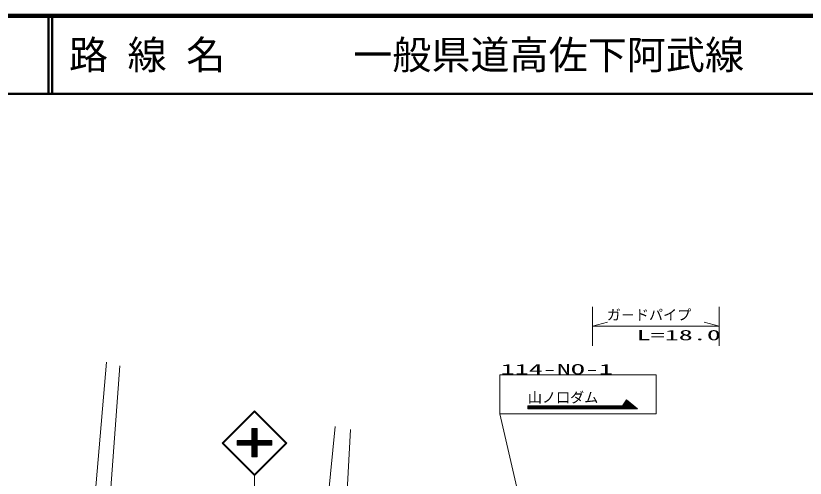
# Model space of a CAD drawing. Units: millimetres, scale not verified. Extents: x 40000 to 680000, y 20000 to 380000.
# Drawn here: x 173578 to 274558, y 320826 to 380000 of the extents above; entities that cross this region are included whole.
import ezdxf
from ezdxf.enums import TextEntityAlignment as Align

# ---------------------------------------------------------------- set-up
doc = ezdxf.new("R2010")
doc.units = ezdxf.units.MM
doc.header["$LTSCALE"] = 1000
for name, color, linetype, lineweight in [('M-BGD-RSTR', 7, 'Continuous', 13), ('M-TTL', 2, 'Continuous', 140), ('M-TTL-LINE', 7, 'Continuous', 50)]:
    doc.layers.add(name, color=color, linetype=linetype, lineweight=lineweight)
doc.layers.add('M-TTL-TXT', color=7, linetype='Continuous')
doc.styles.add('ＭＳ ゴシック', font='')
doc.styles.get('ＭＳ ゴシック').set_extended_font_data('MS Gothic')

msp = doc.modelspace()

# ---------------------------------------------------------------- linework, layer by layer
at = {"layer": 'M-BGD-RSTR'}
for p, q in [((247338, 337763), (247338, 342763)), ((263571, 337763), (263571, 342763)), ((247338, 340263), (249270, 340780)), ((263571, 340263), (261639, 340780)), ((247338, 340263), (263571, 340263)), ((251900, 330688), (250916, 329704)), ((251978, 330624), (251057, 329704)), ((252055, 330560), (251199, 329704)), ((251205, 330104), (251683, 330869)), ((251823, 330752), (251255, 330184)), ((251273, 330213), (251782, 329704)), ((251327, 330300), (251924, 329704)), ((252132, 330496), (251340, 329704)), ((251382, 330387), (252065, 329704)), ((251436, 330474), (252207, 329704)), ((252209, 330432), (251482, 329704)), ((251746, 330817), (251490, 330561)), ((251491, 330561), (252348, 329704)), ((251545, 330649), (252490, 329704)), ((251599, 330736), (252631, 329704)), ((252287, 330367), (251623, 329704)), ((251654, 330823), (252772, 329704)), ((253085, 329704), (251683, 330869)), ((252364, 330303), (251764, 329704)), ((252441, 330239), (251906, 329704)), ((252072, 330545), (252914, 329704)), ((204114, 329445), (199972, 325304)), ((204114, 329375), (200043, 325304)), ((200114, 325304), (204114, 329304)), ((208255, 325304), (204114, 329445)), ((208184, 325304), (204114, 329375)), ((204114, 329304), (208114, 325304)), ((239154, 330104), (239085, 330035)), ((239295, 330104), (239085, 329894)), ((239437, 330104), (239085, 329753)), ((239085, 329704), (239085, 330104)), ((239085, 330104), (251205, 330104)), ((239085, 330097), (239479, 329704)), ((239085, 329956), (239337, 329704)), ((239085, 329815), (239196, 329704)), ((239085, 329704), (253085, 329704)), ((239578, 330104), (239178, 329704)), ((239220, 330104), (239620, 329704)), ((239719, 330104), (239319, 329704)), ((239362, 330104), (239762, 329704)), ((239861, 330104), (239461, 329704)), ((239503, 330104), (239903, 329704)), ((240002, 330104), (239602, 329704)), ((239644, 330104), (240044, 329704)), ((240144, 330104), (239744, 329704)), ((239786, 330104), (240186, 329704)), ((240285, 330104), (239885, 329704)), ((239927, 330104), (240327, 329704)), ((240426, 330104), (240026, 329704)), ((240069, 330104), (240469, 329704)), ((240568, 330104), (240168, 329704)), ((240210, 330104), (240610, 329704)), ((240709, 330104), (240309, 329704)), ((240352, 330104), (240752, 329704)), ((240851, 330104), (240451, 329704)), ((240493, 330104), (240893, 329704)), ((240992, 330104), (240592, 329704)), ((240634, 330104), (241034, 329704)), ((241134, 330104), (240734, 329704)), ((240776, 330104), (241176, 329704)), ((241275, 330104), (240875, 329704)), ((240917, 330104), (241317, 329704)), ((241416, 330104), (241016, 329704)), ((241059, 330104), (241459, 329704)), ((241558, 330104), (241158, 329704)), ((241200, 330104), (241600, 329704)), ((241699, 330104), (241299, 329704)), ((241342, 330104), (241742, 329704)), ((241841, 330104), (241441, 329704)), ((241483, 330104), (241883, 329704)), ((241982, 330104), (241582, 329704)), ((241624, 330104), (242024, 329704)), ((242124, 330104), (241724, 329704)), ((241766, 330104), (242166, 329704)), ((242265, 330104), (241865, 329704)), ((241907, 330104), (242307, 329704)), ((242406, 330104), (242006, 329704)), ((242049, 330104), (242449, 329704)), ((242548, 330104), (242148, 329704)), ((242190, 330104), (242590, 329704)), ((242689, 330104), (242289, 329704)), ((242331, 330104), (242731, 329704)), ((242831, 330104), (242431, 329704)), ((242473, 330104), (242873, 329704)), ((242972, 330104), (242572, 329704)), ((242614, 330104), (243014, 329704)), ((243114, 330104), (242714, 329704)), ((242756, 330104), (243156, 329704)), ((243255, 330104), (242855, 329704)), ((242897, 330104), (243297, 329704)), ((243396, 330104), (242996, 329704)), ((243039, 330104), (243439, 329704)), ((243538, 330104), (243138, 329704)), ((243180, 330104), (243580, 329704)), ((243679, 330104), (243279, 329704)), ((243321, 330104), (243721, 329704)), ((243821, 330104), (243421, 329704)), ((243463, 330104), (243863, 329704)), ((243962, 330104), (243562, 329704)), ((243604, 330104), (244004, 329704)), ((244103, 330104), (243703, 329704)), ((243746, 330104), (244146, 329704)), ((244245, 330104), (243845, 329704)), ((243887, 330104), (244287, 329704)), ((244386, 330104), (243986, 329704)), ((244029, 330104), (244429, 329704)), ((244528, 330104), (244128, 329704)), ((244170, 330104), (244570, 329704)), ((244669, 330104), (244269, 329704)), ((244311, 330104), (244711, 329704)), ((244811, 330104), (244411, 329704)), ((244453, 330104), (244853, 329704)), ((244952, 330104), (244552, 329704)), ((244594, 330104), (244994, 329704)), ((245093, 330104), (244693, 329704)), ((244736, 330104), (245136, 329704)), ((245235, 330104), (244835, 329704)), ((244877, 330104), (245277, 329704)), ((245376, 330104), (244976, 329704)), ((245019, 330104), (245419, 329704)), ((245518, 330104), (245118, 329704)), ((245160, 330104), (245560, 329704)), ((245659, 330104), (245259, 329704)), ((245301, 330104), (245701, 329704)), ((245801, 330104), (245401, 329704)), ((245443, 330104), (245843, 329704)), ((245942, 330104), (245542, 329704)), ((245584, 330104), (245984, 329704)), ((246083, 330104), (245683, 329704)), ((245726, 330104), (246126, 329704)), ((246225, 330104), (245825, 329704)), ((245867, 330104), (246267, 329704)), ((246366, 330104), (245966, 329704)), ((246008, 330104), (246408, 329704)), ((246508, 330104), (246108, 329704)), ((246150, 330104), (246550, 329704)), ((246649, 330104), (246249, 329704)), ((246291, 330104), (246691, 329704)), ((246790, 330104), (246390, 329704)), ((246433, 330104), (246833, 329704)), ((246932, 330104), (246532, 329704)), ((246574, 330104), (246974, 329704)), ((247073, 330104), (246673, 329704)), ((246716, 330104), (247116, 329704)), ((247215, 330104), (246815, 329704)), ((246857, 330104), (247257, 329704)), ((247356, 330104), (246956, 329704)), ((246998, 330104), (247398, 329704)), ((247498, 330104), (247098, 329704)), ((247140, 330104), (247540, 329704)), ((247639, 330104), (247239, 329704)), ((247281, 330104), (247681, 329704)), ((247780, 330104), (247380, 329704)), ((247423, 330104), (247823, 329704)), ((247922, 330104), (247522, 329704)), ((247564, 330104), (247964, 329704)), ((248063, 330104), (247663, 329704)), ((247706, 330104), (248106, 329704)), ((248205, 330104), (247805, 329704)), ((247847, 330104), (248247, 329704)), ((248346, 330104), (247946, 329704)), ((247988, 330104), (248388, 329704)), ((248488, 330104), (248088, 329704)), ((248130, 330104), (248530, 329704)), ((248629, 330104), (248229, 329704)), ((248271, 330104), (248671, 329704)), ((248770, 330104), (248370, 329704)), ((248413, 330104), (248813, 329704)), ((248912, 330104), (248512, 329704)), ((248554, 330104), (248954, 329704)), ((249053, 330104), (248653, 329704)), ((248695, 330104), (249095, 329704)), ((249195, 330104), (248795, 329704)), ((248837, 330104), (249237, 329704)), ((249336, 330104), (248936, 329704)), ((248978, 330104), (249378, 329704)), ((249477, 330104), (249077, 329704)), ((249120, 330104), (249520, 329704)), ((249619, 330104), (249219, 329704)), ((249261, 330104), (249661, 329704)), ((249760, 330104), (249360, 329704)), ((249403, 330104), (249803, 329704)), ((249902, 330104), (249502, 329704)), ((249544, 330104), (249944, 329704)), ((250043, 330104), (249643, 329704)), ((249685, 330104), (250085, 329704)), ((250185, 330104), (249785, 329704)), ((249827, 330104), (250227, 329704)), ((250326, 330104), (249926, 329704)), ((249968, 330104), (250368, 329704)), ((250467, 330104), (250067, 329704)), ((250110, 330104), (250510, 329704)), ((250609, 330104), (250209, 329704)), ((250251, 330104), (250651, 329704)), ((250750, 330104), (250350, 329704)), ((250393, 330104), (250793, 329704)), ((250892, 330104), (250492, 329704)), ((250534, 330104), (250934, 329704)), ((251033, 330104), (250633, 329704)), ((250675, 330104), (251075, 329704)), ((251175, 330104), (250775, 329704)), ((250817, 330104), (251217, 329704)), ((250958, 330104), (251358, 329704)), ((251100, 330104), (251500, 329704)), ((251219, 330126), (251641, 329704)), ((252518, 330175), (252047, 329704)), ((252596, 330111), (252189, 329704)), ((252673, 330047), (252330, 329704)), ((252750, 329982), (252472, 329704)), ((252827, 329918), (252613, 329704)), ((252905, 329854), (252754, 329704)), ((252982, 329790), (252896, 329704)), ((252908, 329851), (253055, 329704)), ((253059, 329726), (253037, 329704)), ((235501, 329055), (255501, 329055)), ((235501, 329055), (247306, 277517)), ((204464, 326289), (203250, 325075)), ((204464, 327177), (203764, 327177)), ((203764, 327177), (203764, 325635)), ((203796, 327177), (203764, 327145)), ((203937, 327177), (203764, 327004)), ((204078, 327177), (203764, 326862)), ((204220, 327177), (203764, 326721)), ((204361, 327177), (203764, 326579)), ((203764, 327147), (204464, 326447)), ((204464, 327138), (203764, 326438)), ((203764, 327005), (204464, 326305)), ((204464, 326996), (203764, 326296)), ((203764, 326864), (204464, 326164)), ((204464, 326855), (203764, 326155)), ((203764, 326722), (204464, 326022)), ((204464, 326714), (203764, 326014)), ((203764, 326581), (204464, 325881)), ((204464, 326572), (203764, 325872)), ((203764, 326439), (204464, 325739)), ((204464, 326431), (203764, 325731)), ((203764, 326298), (204986, 325075)), ((203875, 327177), (204464, 326588)), ((204016, 327177), (204464, 326729)), ((204158, 327177), (204464, 326871)), ((204299, 327177), (204464, 327012)), ((204440, 327177), (204464, 327154)), ((204456, 327177), (204464, 327171)), ((204464, 325635), (204464, 327177)), ((199972, 325304), (204114, 321162)), ((200043, 325304), (204114, 321233)), ((204114, 321304), (200114, 325304)), ((203764, 325635), (201913, 325635)), ((201913, 325635), (201913, 325075)), ((201971, 325635), (201913, 325577)), ((202113, 325635), (201913, 325436)), ((202254, 325635), (201913, 325294)), ((202396, 325635), (201913, 325153)), ((201913, 325603), (202441, 325075)), ((201913, 325462), (202299, 325075)), ((201913, 325320), (202158, 325075)), ((201913, 325179), (202016, 325075)), ((202537, 325635), (201977, 325075)), ((202022, 325635), (202582, 325075)), ((202678, 325635), (202118, 325075)), ((202164, 325635), (202724, 325075)), ((202820, 325635), (202260, 325075)), ((202305, 325635), (202865, 325075)), ((202961, 325635), (202401, 325075)), ((202446, 325635), (203006, 325075)), ((203103, 325635), (202543, 325075)), ((202588, 325635), (203148, 325075)), ((203244, 325635), (202684, 325075)), ((202729, 325635), (203289, 325075)), ((203385, 325635), (202825, 325075)), ((202871, 325635), (203431, 325075)), ((203527, 325635), (202967, 325075)), ((203012, 325635), (203572, 325075)), ((203668, 325635), (203108, 325075)), ((203154, 325635), (203714, 325075)), ((203295, 325635), (204464, 324467)), ((204464, 326148), (203391, 325075)), ((203436, 325635), (204464, 324608)), ((204464, 326007), (203533, 325075)), ((203578, 325635), (204464, 324749)), ((204464, 325865), (203674, 325075)), ((203719, 325635), (204464, 324891)), ((203764, 326157), (204845, 325075)), ((203764, 326015), (204703, 325075)), ((203764, 325874), (204562, 325075)), ((203764, 325732), (204464, 325032)), ((204464, 325724), (203764, 325024)), ((204517, 325635), (203764, 324882)), ((204658, 325635), (203764, 324741)), ((204800, 325635), (203764, 324599)), ((204941, 325635), (203764, 324458)), ((208114, 325304), (204114, 321304)), ((204114, 321233), (208184, 325304)), ((204114, 321162), (208255, 325304)), ((206315, 325635), (204464, 325635)), ((205083, 325635), (204523, 325075)), ((204568, 325635), (205128, 325075)), ((205224, 325635), (204664, 325075)), ((204709, 325635), (205269, 325075)), ((205365, 325635), (204805, 325075)), ((204851, 325635), (205411, 325075)), ((205507, 325635), (204947, 325075)), ((204992, 325635), (205552, 325075)), ((205648, 325635), (205088, 325075)), ((205133, 325635), (205693, 325075)), ((205790, 325635), (205230, 325075)), ((205275, 325635), (205835, 325075)), ((205931, 325635), (205371, 325075)), ((205416, 325635), (205976, 325075)), ((206073, 325635), (205513, 325075)), ((205558, 325635), (206118, 325075)), ((206214, 325635), (205654, 325075)), ((205699, 325635), (206259, 325075)), ((206315, 325595), (205795, 325075)), ((205841, 325635), (206315, 325161)), ((206315, 325453), (205937, 325075)), ((205982, 325635), (206315, 325303)), ((206315, 325312), (206078, 325075)), ((206123, 325635), (206315, 325444)), ((206315, 325171), (206220, 325075)), ((206265, 325635), (206315, 325585)), ((206315, 325075), (206315, 325635)), ((201913, 325075), (203764, 325075)), ((203764, 325075), (203764, 323563)), ((203764, 325025), (204464, 324325)), ((204464, 325017), (203764, 324317)), ((203764, 324884), (204464, 324184)), ((204464, 324875), (203764, 324175)), ((203764, 324742), (204464, 324042)), ((204464, 324734), (203764, 324034)), ((203764, 324601), (204464, 323901)), ((204464, 324592), (203764, 323892)), ((203764, 324460), (204464, 323760)), ((204464, 324451), (203764, 323751)), ((203764, 324318), (204464, 323618)), ((204464, 324309), (203764, 323609)), ((203764, 324177), (204378, 323563)), ((204464, 324168), (203858, 323563)), ((204464, 323563), (204464, 325075)), ((204464, 325075), (206315, 325075)), ((203764, 324035), (204236, 323563)), ((203764, 323894), (204095, 323563)), ((203764, 323752), (203953, 323563)), ((203764, 323611), (203812, 323563)), ((203764, 323563), (204464, 323563)), ((204464, 324027), (204000, 323563)), ((204464, 323885), (204141, 323563)), ((204464, 323744), (204283, 323563)), ((204464, 323602), (204424, 323563)), ((204464, 323568), (204459, 323563)), ((204114, 321162), (204114, 316162))]:
    msp.add_line(p, q, dxfattribs=at)
for points in [[(156495, 338956), (154367, 311091), (153061, 291836), (166558, 290579), (167767, 289853), (168299, 288450), (168299, 284096), (181313, 283661), (182667, 306301), (185183, 335666)], [(186886, 335225), (184612, 304538), (183385, 288626), (187113, 288217), (187886, 282215), (210572, 282761), (213254, 315313), (214436, 327451)], [(255501, 329055), (255501, 334055), (235501, 334055), (235501, 329055)], [(216391, 327042), (215255, 305856), (214573, 292081), (217849, 291612)]]:
    msp.add_lwpolyline(points, dxfattribs=at)
at = {"layer": 'M-TTL'}
msp.add_line((680000, 380000), (40000, 380000), dxfattribs=at)
at = {"layer": 'M-TTL-LINE'}
for p, q in [((177750, 380000), (177750, 370000)), ((178250, 380000), (178250, 370000)), ((40000, 370000), (680000, 370000))]:
    msp.add_line(p, q, dxfattribs=at)

# ---------------------------------------------------------------- texts
at = {"layer": 'M-BGD-RSTR', "style": 'ＭＳ ゴシック'}
for s, p in [('ガ－ドパイプ', (249171, 340673)), ('山ノ口ダム', (239085, 330104))]:
    msp.add_text(s, height=1320, dxfattribs=at).set_placement(p, align=Align.BOTTOM_LEFT)
at = {"layer": 'M-BGD-RSTR', "style": 'ＭＳ ゴシック', "width": 2}
msp.add_text('L=18.0', height=1320, dxfattribs=at).set_placement((252993, 339801), align=Align.TOP_LEFT)
msp.add_text('114-NO-1', height=1320, dxfattribs=at).set_placement((235602, 333708), align=Align.BOTTOM_LEFT)
at = {"layer": 'M-TTL-TXT', "style": 'ＭＳ ゴシック'}
for s, p in [('路 線 名', (180380, 375000)), ('一般県道高佐下阿武線', (216734, 375000))]:
    msp.add_text(s, height=3666, dxfattribs=at).set_placement(p, align=Align.MIDDLE_LEFT)

doc.saveas('drawing.dxf')
